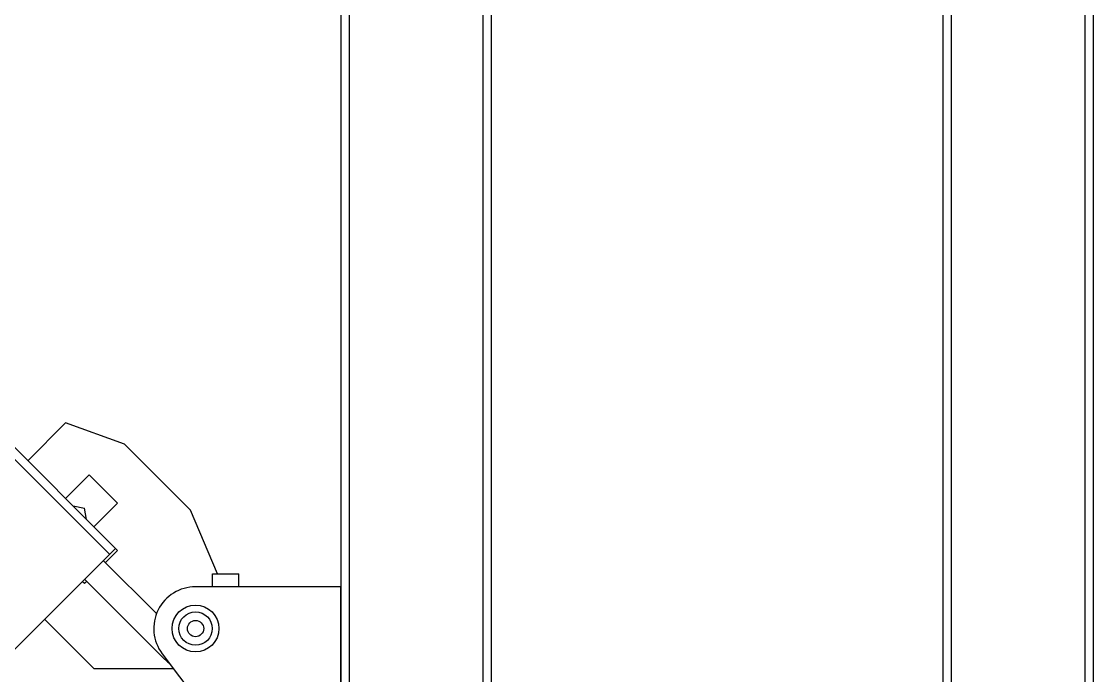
# Model space of a CAD drawing. Extents: x 69728788 to 150676229, y 20327566 to 43663798.
# Drawn here: x 75465482 to 75466943, y 20753814 to 20754704 of the extents above; entities that cross this region are included whole.
import ezdxf

# ---------------------------------------------------------------- set-up
doc = ezdxf.new("R2010")
doc.units = 0
doc.header["$LTSCALE"] = 1000
doc.header["$MEASUREMENT"] = 0
doc.layers.get('0').update_dxf_attribs({"linetype": 'CONTINUOUS'})
doc.layers.add('02___PRT_ALL_AXES', color=7, linetype='CONTINUOUS')

msp = doc.modelspace()

# ---------------------------------------------------------------- linework, layer by layer
at = {"color": 0, "linetype": 'Continuous'}
for p, q in [((75466749.8, 20753392.8), (75466749.8, 20755913.5)), ((75466931.9, 20753392.8), (75466931.9, 20755913.5)), ((75466738.4, 20753508.9), (75466738.4, 20755821.8)), ((75466943.3, 20753508.9), (75466943.3, 20755821.8)), ((75465749.3, 20753952.2), (75465712.6, 20754038.8)), ((75465742.6, 20753934.4), (75465742.6, 20753952.2)), ((75465742.6, 20753952.2), (75465778.5, 20753952.2)), ((75465778.5, 20753934.4), (75465778.5, 20753952.2)), ((75465917.3, 20753934.4), (75465719.4, 20753934.4)), ((75465917.3, 20753514), (75465917.3, 20753934.4)), ((75465674, 20753843.3), (75465896.8, 20753547.7))]:
    msp.add_line(p, q, dxfattribs=at)
at = {"color": 7, "linetype": 'Continuous'}
for p, q in [((75463766.9, 20755830.1), (75465613.1, 20753983.8)), ((75463758.8, 20755822), (75465602.1, 20753978.8)), ((75465917.5, 20755737.6), (75465917.5, 20752702.4)), ((75465928.8, 20755737.6), (75465928.8, 20752702.4)), ((75466111, 20755737.6), (75466111, 20752702.4)), ((75466122.4, 20755737.6), (75466122.4, 20752702.4)), ((75465542.3, 20754157.6), (75465490.9, 20754106.1)), ((75465622.5, 20754128.9), (75465542.3, 20754157.6)), ((75465712.6, 20754038.8), (75465622.5, 20754128.9)), ((75465542.3, 20754054.6), (75465574.5, 20754086.8)), ((75465574.5, 20754086.8), (75465613.1, 20754048.2)), ((75465613.1, 20754048.2), (75465580.9, 20754016)), ((75465610.2, 20753986.8), (75465465.4, 20753842)), ((75465593.7, 20753970.4), (75465666.5, 20753897.6)), ((75465568.3, 20753945), (75465677.6, 20753835.7)), ((75465568.1, 20753938.8), (75465565.1, 20753941.8)), ((75465513.6, 20753890.3), (75465580.9, 20753823)), ((75465580.9, 20753823), (75465689.3, 20753823))]:
    msp.add_line(p, q, dxfattribs=at)
at = {"color": 0, "linetype": 'Continuous'}
msp.add_circle((75465719.4, 20753877.6), 11.1, dxfattribs=at)
for radius, start, end in [(56.9, 90, 217.0107), (59.2, 225, 232.0323)]:
    msp.add_arc((75465719.4, 20753877.6), radius, start, end, dxfattribs=at)
at = {"layer": '02___PRT_ALL_AXES', "color": 7, "linetype": 'Continuous'}
for p, q in [((75465552.5, 20754044.5), (75465568.1, 20754041.7)), ((75465570.8, 20754026.1), (75465568.1, 20754041.7)), ((75465613.1, 20753983.8), (75465596.7, 20753967.4)), ((75465571.3, 20753942), (75465568.1, 20753938.8))]:
    msp.add_line(p, q, dxfattribs=at)
at = {"layer": '02___PRT_ALL_AXES', "color": 0, "linetype": 'Continuous'}
for radius in [31.9, 22.8]:
    msp.add_circle((75465719.4, 20753877.6), radius, dxfattribs=at)

doc.saveas('drawing.dxf')
